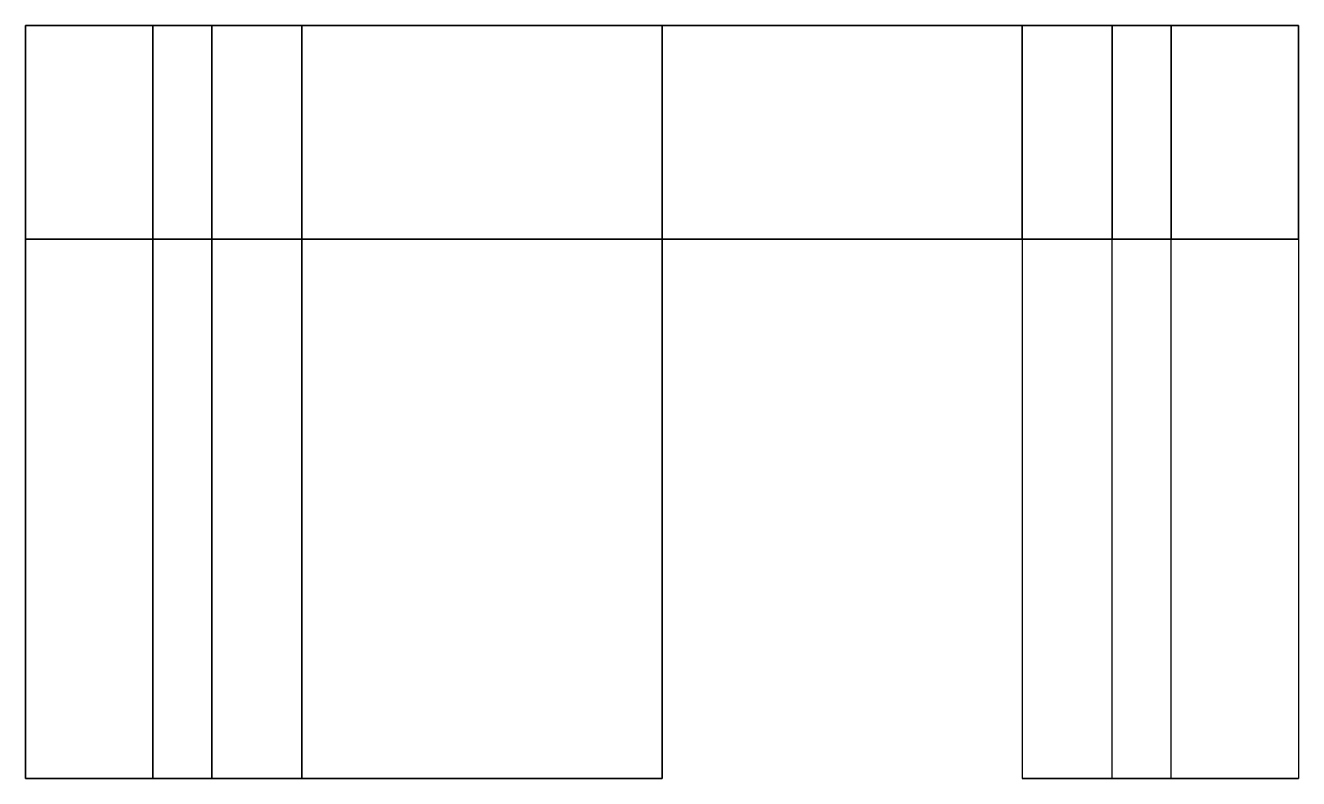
# Model space of a CAD drawing. Header units: metres. Extents: x -0.52 to 0.52, y 0.88 to 1.49.
import ezdxf

# ---------------------------------------------------------------- set-up
doc = ezdxf.new("R2010")
doc.units = ezdxf.units.M

msp = doc.modelspace()

# ---------------------------------------------------------------- linework, layer by layer
at = {"layer": 'layer1', "color": 1}
for points in [[(-0.36425, 1.49191, 0.3606), (-0.51513, 1.49191, -0.0073), (-0.51513, 1.31911, -0.0073), (-0.36425, 1.31911, 0.3606)], [(-0.51513, 1.49191, -0.0073), (-0.36425, 1.49191, -0.3752), (-0.36425, 1.31911, -0.3752), (-0.51513, 1.31911, -0.0073)], [(-0.36425, 1.49191, 0.3606), (-0.2914, 1.49191, 0.28702), (-0.4121, 1.49191, -0.0073), (-0.51513, 1.49191, -0.0073)], [(-0.51513, 1.49191, -0.0073), (-0.4121, 1.49191, -0.0073), (-0.2914, 1.49191, -0.30162), (-0.36425, 1.49191, -0.3752)], [(-0.4121, 1.49191, -0.0073), (-0.2914, 1.49191, 0.28702), (-0.2914, 1.31911, 0.28702), (-0.4121, 1.31911, -0.0073)], [(-0.2914, 1.49191, -0.30162), (-0.4121, 1.49191, -0.0073), (-0.4121, 1.31911, -0.0073), (-0.2914, 1.31911, -0.30162)], [(0, 1.49191, 0.51299), (-0.36425, 1.49191, 0.3606), (-0.36425, 1.31911, 0.3606), (0, 1.31911, 0.51299)], [(-0.36425, 1.49191, -0.3752), (0, 1.49191, -0.52759), (0, 1.31911, -0.52759), (-0.36425, 1.31911, -0.3752)], [(0, 1.49191, 0.51299), (0, 1.49191, 0.40893), (-0.2914, 1.49191, 0.28702), (-0.36425, 1.49191, 0.3606)], [(-0.36425, 1.49191, -0.3752), (-0.2914, 1.49191, -0.30162), (0, 1.49191, -0.42353), (0, 1.49191, -0.52759)], [(-0.2914, 1.49191, 0.28702), (0, 1.49191, 0.40893), (0, 1.31911, 0.40893), (-0.2914, 1.31911, 0.28702)], [(0, 1.49191, -0.42353), (-0.2914, 1.49191, -0.30162), (-0.2914, 1.31911, -0.30162), (0, 1.31911, -0.42353)], [(0, 1.49191, -0.52759), (0.36425, 1.49191, -0.3752), (0.36425, 1.31911, -0.3752), (0, 1.31911, -0.52759)], [(0.2914, 1.49191, -0.30162), (0, 1.49191, -0.42353), (0, 1.31911, -0.42353), (0.2914, 1.31911, -0.30162)], [(0.36425, 1.49191, 0.3606), (0, 1.49191, 0.51299), (0, 1.31911, 0.51299), (0.36425, 1.31911, 0.3606)], [(0, 1.49191, 0.40893), (0.2914, 1.49191, 0.28702), (0.2914, 1.31911, 0.28702), (0, 1.31911, 0.40893)], [(0, 1.49191, -0.52759), (0, 1.49191, -0.42353), (0.2914, 1.49191, -0.30162), (0.36425, 1.49191, -0.3752)], [(0.36425, 1.49191, 0.3606), (0.2914, 1.49191, 0.28702), (0, 1.49191, 0.40893), (0, 1.49191, 0.51299)], [(0.4121, 1.49191, -0.0073), (0.2914, 1.49191, -0.30162), (0.2914, 1.31911, -0.30162), (0.4121, 1.31911, -0.0073)], [(0.2914, 1.49191, 0.28702), (0.4121, 1.49191, -0.0073), (0.4121, 1.31911, -0.0073), (0.2914, 1.31911, 0.28702)], [(0.36425, 1.49191, -0.3752), (0.2914, 1.49191, -0.30162), (0.4121, 1.49191, -0.0073), (0.51513, 1.49191, -0.0073)], [(0.51513, 1.49191, -0.0073), (0.4121, 1.49191, -0.0073), (0.2914, 1.49191, 0.28702), (0.36425, 1.49191, 0.3606)], [(0.36425, 1.49191, -0.3752), (0.51513, 1.49191, -0.0073), (0.51513, 1.31911, -0.0073), (0.36425, 1.31911, -0.3752)], [(0.51513, 1.49191, -0.0073), (0.36425, 1.49191, 0.3606), (0.36425, 1.31911, 0.3606), (0.51513, 1.31911, -0.0073)], [(-0.36425, 1.31911, 0.3606), (-0.51513, 1.31911, -0.0073), (-0.51513, 0.88278, -0.0073), (-0.36425, 0.88278, 0.3606)], [(-0.51513, 1.31911, -0.0073), (-0.36425, 1.31911, -0.3752), (-0.36425, 0.88278, -0.3752), (-0.51513, 0.88278, -0.0073)], [(-0.4121, 1.31911, -0.0073), (-0.2914, 1.31911, 0.28702), (-0.2914, 0.88278, 0.28702), (-0.4121, 0.88278, -0.0073)], [(-0.2914, 1.31911, -0.30162), (-0.4121, 1.31911, -0.0073), (-0.4121, 0.88278, -0.0073), (-0.2914, 0.88278, -0.30162)], [(0, 1.31911, 0.51299), (-0.36425, 1.31911, 0.3606), (-0.36425, 0.88278, 0.3606), (0, 0.88278, 0.51299)], [(-0.2914, 1.31911, 0.28702), (0, 1.31911, 0.40893), (0, 0.88278, 0.40893), (-0.2914, 0.88278, 0.28702)], [(0.4121, 1.31911, -0.0073), (0.2914, 1.31911, -0.30162), (0.2914, 0.88278, -0.30162), (0.4121, 0.88278, -0.0073)], [(0.36425, 1.31911, -0.3752), (0.51513, 1.31911, -0.0073), (0.51513, 0.88278, -0.0073), (0.36425, 0.88278, -0.3752)], [(-0.36425, 0.88278, 0.3606), (-0.51513, 0.88278, -0.0073), (-0.4121, 0.88278, -0.0073), (-0.2914, 0.88278, 0.28702)], [(-0.51513, 0.88278, -0.0073), (-0.36425, 0.88278, -0.3752), (-0.2914, 0.88278, -0.30162), (-0.4121, 0.88278, -0.0073)], [(0, 0.88278, 0.51299), (-0.36425, 0.88278, 0.3606), (-0.2914, 0.88278, 0.28702), (0, 0.88278, 0.40893)], [(0.36425, 0.88278, -0.3752), (0.51513, 0.88278, -0.0073), (0.4121, 0.88278, -0.0073), (0.2914, 0.88278, -0.30162)]]:
    msp.add_3dface(points, dxfattribs=at)

doc.saveas('drawing.dxf')
